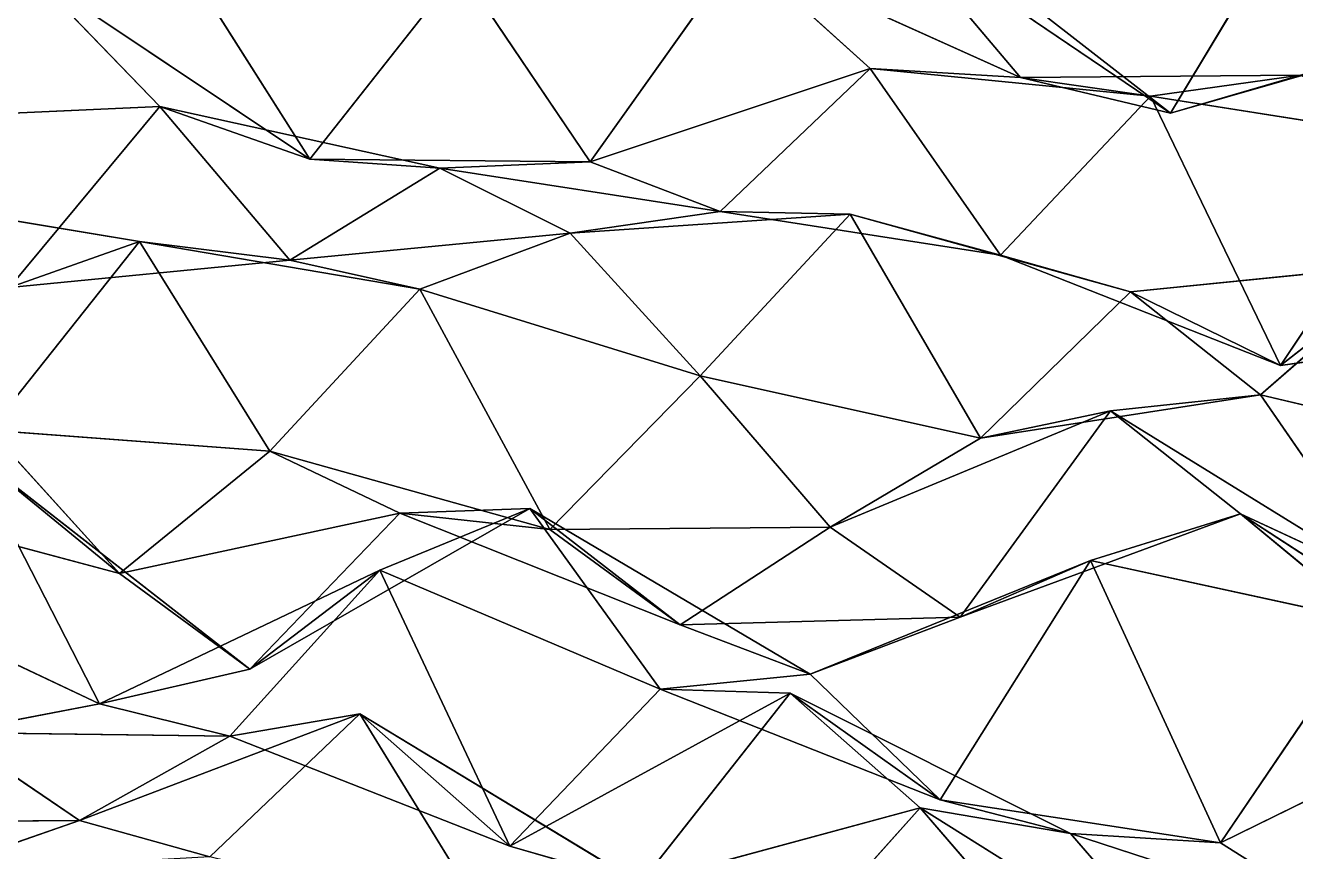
# Model space of a CAD drawing. Header units: metres. Extents: x -3703 to 431, y -1555 to 134.
# Drawn here: x -1063.8 to -950.3, y -465.7 to -391.8 of the extents above; entities that cross this region are included whole.
import ezdxf

# ---------------------------------------------------------------- set-up
doc = ezdxf.new("R2010")
doc.units = ezdxf.units.M

msp = doc.modelspace()

# ---------------------------------------------------------------- linework, layer by layer
for p, q in [((-948.0928, -377.3497, -2637.672), (-961.5093, -399.6854, -2660.1733)), ((-961.5093, -399.6854, -2660.1733), (-948.0928, -377.3497, -2637.672)), ((-961.5093, -399.6854, -2660.1733), (-986.5532, -382.7161, -2651.1365)), ((-986.5532, -382.7161, -2651.1365), (-974.92566, -396.5034, -2688.3801)), ((-974.92566, -396.5034, -2688.3801), (-986.5532, -382.7161, -2651.1365)), ((-986.5532, -382.7161, -2651.1365), (-961.5093, -399.6854, -2660.1733)), ((-1050.0576, -385.45053, -2652.358), (-1038.43, -403.81284, -2688.5789)), ((-1038.43, -403.81284, -2688.5789), (-1050.0576, -385.45053, -2652.358)), ((-999.9696, -385.2037, -2678.0757), (-1013.386, -404.0488, -2701.3574)), ((-1013.386, -404.0488, -2701.3574), (-999.9696, -385.2037, -2678.0757)), ((-974.92566, -396.5034, -2688.3801), (-999.9696, -385.2037, -2678.0757)), ((-999.9696, -385.2037, -2678.0757), (-988.34204, -395.70102, -2716.0552)), ((-988.34204, -395.70102, -2716.0552), (-999.9696, -385.2037, -2678.0757)), ((-999.9696, -385.2037, -2678.0757), (-974.92566, -396.5034, -2688.3801)), ((-1038.43, -403.81284, -2688.5789), (-1063.474, -387.04166, -2679.4978)), ((-1063.474, -387.04166, -2679.4978), (-1051.8464, -399.10147, -2717.1277)), ((-1051.8464, -399.10147, -2717.1277), (-1063.474, -387.04166, -2679.4978)), ((-1063.474, -387.04166, -2679.4978), (-1038.43, -403.81284, -2688.5789)), ((-1025.0137, -386.7996, -2664.8875), (-1038.43, -403.81284, -2688.5789)), ((-1038.43, -403.81284, -2688.5789), (-1025.0137, -386.7996, -2664.8875)), ((-1025.0137, -386.7996, -2664.8875), (-1013.386, -404.0488, -2701.3574)), ((-1013.386, -404.0488, -2701.3574), (-1025.0137, -386.7996, -2664.8875)), ((-973.1367, -390.66458, -2621.8635), (-961.5093, -399.6854, -2660.1733)), ((-961.5093, -399.6854, -2660.1733), (-973.1367, -390.66458, -2621.8635)), ((-936.46533, -392.50058, -2674.611), (-961.5093, -399.6854, -2660.1733)), ((-961.5093, -399.6854, -2660.1733), (-936.46533, -392.50058, -2674.611)), ((-988.34204, -395.70102, -2716.0552), (-1013.386, -404.0488, -2701.3574)), ((-1013.386, -404.0488, -2701.3574), (-988.34204, -395.70102, -2716.0552)), ((-988.34204, -395.70102, -2716.0552), (-1001.7584, -408.4717, -2740.6948)), ((-1001.7584, -408.4717, -2740.6948), (-988.34204, -395.70102, -2716.0552)), ((-974.92566, -396.5034, -2688.3801), (-988.34204, -395.70102, -2716.0552)), ((-963.2981, -398.1661, -2728.3352), (-988.34204, -395.70102, -2716.0552)), ((-988.34204, -395.70102, -2716.0552), (-974.92566, -396.5034, -2688.3801)), ((-988.34204, -395.70102, -2716.0552), (-976.7145, -412.3762, -2752.653)), ((-976.7145, -412.3762, -2752.653), (-988.34204, -395.70102, -2716.0552)), ((-988.34204, -395.70102, -2716.0552), (-963.2981, -398.1661, -2728.3352)), ((-949.8817, -396.29526, -2701.2578), (-974.92566, -396.5034, -2688.3801)), ((-974.92566, -396.5034, -2688.3801), (-949.8817, -396.29526, -2701.2578)), ((-961.5093, -399.6854, -2660.1733), (-974.92566, -396.5034, -2688.3801)), ((-974.92566, -396.5034, -2688.3801), (-961.5093, -399.6854, -2660.1733)), ((-974.92566, -396.5034, -2688.3801), (-963.2981, -398.1661, -2728.3352)), ((-963.2981, -398.1661, -2728.3352), (-974.92566, -396.5034, -2688.3801)), ((-949.8817, -396.29526, -2701.2578), (-963.2981, -398.1661, -2728.3352)), ((-963.2981, -398.1661, -2728.3352), (-949.8817, -396.29526, -2701.2578)), ((-961.5093, -399.6854, -2660.1733), (-949.8817, -396.29526, -2701.2578)), ((-949.8817, -396.29526, -2701.2578), (-961.5093, -399.6854, -2660.1733)), ((-963.2981, -398.1661, -2728.3352), (-976.7145, -412.3762, -2752.653)), ((-976.7145, -412.3762, -2752.653), (-963.2981, -398.1661, -2728.3352)), ((-938.25415, -402.1213, -2740.282), (-963.2981, -398.1661, -2728.3352)), ((-963.2981, -398.1661, -2728.3352), (-951.67053, -422.2504, -2763.2764)), ((-951.67053, -422.2504, -2763.2764), (-963.2981, -398.1661, -2728.3352)), ((-963.2981, -398.1661, -2728.3352), (-938.25415, -402.1213, -2740.282)), ((-1051.8464, -399.10147, -2717.1277), (-1076.8904, -400.22433, -2704.0454)), ((-1076.8904, -400.22433, -2704.0454), (-1051.8464, -399.10147, -2717.1277)), ((-1051.8464, -399.10147, -2717.1277), (-1065.2628, -415.2629, -2741.0093)), ((-1065.2628, -415.2629, -2741.0093), (-1051.8464, -399.10147, -2717.1277)), ((-1038.43, -403.81284, -2688.5789), (-1051.8464, -399.10147, -2717.1277)), ((-1026.8024, -404.59274, -2728.731), (-1051.8464, -399.10147, -2717.1277)), ((-1051.8464, -399.10147, -2717.1277), (-1038.43, -403.81284, -2688.5789)), ((-1051.8464, -399.10147, -2717.1277), (-1040.2188, -412.8115, -2754.3887)), ((-1040.2188, -412.8115, -2754.3887), (-1051.8464, -399.10147, -2717.1277)), ((-1051.8464, -399.10147, -2717.1277), (-1026.8024, -404.59274, -2728.731)), ((-938.25415, -402.1213, -2740.282), (-951.67053, -422.2504, -2763.2764)), ((-951.67053, -422.2504, -2763.2764), (-938.25415, -402.1213, -2740.282)), ((-1013.386, -404.0488, -2701.3574), (-1038.43, -403.81284, -2688.5789)), ((-1038.43, -403.81284, -2688.5789), (-1026.8024, -404.59274, -2728.731)), ((-1026.8024, -404.59274, -2728.731), (-1038.43, -403.81284, -2688.5789)), ((-1038.43, -403.81284, -2688.5789), (-1013.386, -404.0488, -2701.3574)), ((-1013.386, -404.0488, -2701.3574), (-1026.8024, -404.59274, -2728.731)), ((-1026.8024, -404.59274, -2728.731), (-1013.386, -404.0488, -2701.3574)), ((-1013.386, -404.0488, -2701.3574), (-1001.7584, -408.4717, -2740.6948)), ((-1001.7584, -408.4717, -2740.6948), (-1013.386, -404.0488, -2701.3574)), ((-1026.8024, -404.59274, -2728.731), (-1040.2188, -412.8115, -2754.3887)), ((-1040.2188, -412.8115, -2754.3887), (-1026.8024, -404.59274, -2728.731)), ((-1001.7584, -408.4717, -2740.6948), (-1026.8024, -404.59274, -2728.731)), ((-1026.8024, -404.59274, -2728.731), (-1015.1748, -410.40933, -2767.7568)), ((-1015.1748, -410.40933, -2767.7568), (-1026.8024, -404.59274, -2728.731)), ((-1026.8024, -404.59274, -2728.731), (-1001.7584, -408.4717, -2740.6948)), ((-1053.6353, -411.16068, -2782.2534), (-1078.6793, -407.02066, -2770.348)), ((-1078.6793, -407.02066, -2770.348), (-1053.6353, -411.16068, -2782.2534)), ((-1001.7584, -408.4717, -2740.6948), (-1015.1748, -410.40933, -2767.7568)), ((-1015.1748, -410.40933, -2767.7568), (-1001.7584, -408.4717, -2740.6948)), ((-976.7145, -412.3762, -2752.653), (-1001.7584, -408.4717, -2740.6948)), ((-1001.7584, -408.4717, -2740.6948), (-990.13086, -408.70493, -2780.9692)), ((-990.13086, -408.70493, -2780.9692), (-1001.7584, -408.4717, -2740.6948)), ((-1001.7584, -408.4717, -2740.6948), (-976.7145, -412.3762, -2752.653)), ((-990.13086, -408.70493, -2780.9692), (-1015.1748, -410.40933, -2767.7568)), ((-1015.1748, -410.40933, -2767.7568), (-990.13086, -408.70493, -2780.9692)), ((-990.13086, -408.70493, -2780.9692), (-1003.54736, -423.15, -2805.2349)), ((-1003.54736, -423.15, -2805.2349), (-990.13086, -408.70493, -2780.9692)), ((-976.7145, -412.3762, -2752.653), (-990.13086, -408.70493, -2780.9692)), ((-965.0869, -415.65262, -2792.2468), (-990.13086, -408.70493, -2780.9692)), ((-990.13086, -408.70493, -2780.9692), (-976.7145, -412.3762, -2752.653)), ((-990.13086, -408.70493, -2780.9692), (-978.5034, -428.73776, -2816.8167)), ((-978.5034, -428.73776, -2816.8167), (-990.13086, -408.70493, -2780.9692)), ((-990.13086, -408.70493, -2780.9692), (-965.0869, -415.65262, -2792.2468)), ((-1015.1748, -410.40933, -2767.7568), (-1040.2188, -412.8115, -2754.3887)), ((-1040.2188, -412.8115, -2754.3887), (-1015.1748, -410.40933, -2767.7568)), ((-1015.1748, -410.40933, -2767.7568), (-1028.5913, -415.4119, -2794.134)), ((-1028.5913, -415.4119, -2794.134), (-1015.1748, -410.40933, -2767.7568)), ((-1015.1748, -410.40933, -2767.7568), (-1003.54736, -423.15, -2805.2349)), ((-1003.54736, -423.15, -2805.2349), (-1015.1748, -410.40933, -2767.7568)), ((-1053.6353, -411.16068, -2782.2534), (-1067.0516, -428.02762, -2805.977)), ((-1067.0516, -428.02762, -2805.977), (-1053.6353, -411.16068, -2782.2534)), ((-1065.2628, -415.2629, -2741.0093), (-1053.6353, -411.16068, -2782.2534)), ((-1053.6353, -411.16068, -2782.2534), (-1065.2628, -415.2629, -2741.0093)), ((-1040.2188, -412.8115, -2754.3887), (-1053.6353, -411.16068, -2782.2534)), ((-1028.5913, -415.4119, -2794.134), (-1053.6353, -411.16068, -2782.2534)), ((-1053.6353, -411.16068, -2782.2534), (-1040.2188, -412.8115, -2754.3887)), ((-1053.6353, -411.16068, -2782.2534), (-1042.0077, -429.89853, -2818.39)), ((-1042.0077, -429.89853, -2818.39), (-1053.6353, -411.16068, -2782.2534)), ((-1053.6353, -411.16068, -2782.2534), (-1028.5913, -415.4119, -2794.134)), ((-1040.2188, -412.8115, -2754.3887), (-1065.2628, -415.2629, -2741.0093)), ((-1065.2628, -415.2629, -2741.0093), (-1040.2188, -412.8115, -2754.3887)), ((-1040.2188, -412.8115, -2754.3887), (-1028.5913, -415.4119, -2794.134)), ((-1028.5913, -415.4119, -2794.134), (-1040.2188, -412.8115, -2754.3887)), ((-951.67053, -422.2504, -2763.2764), (-976.7145, -412.3762, -2752.653)), ((-976.7145, -412.3762, -2752.653), (-965.0869, -415.65262, -2792.2468)), ((-965.0869, -415.65262, -2792.2468), (-976.7145, -412.3762, -2752.653)), ((-976.7145, -412.3762, -2752.653), (-951.67053, -422.2504, -2763.2764)), ((-940.04297, -413.13223, -2805.6418), (-965.0869, -415.65262, -2792.2468)), ((-965.0869, -415.65262, -2792.2468), (-940.04297, -413.13223, -2805.6418)), ((-940.04297, -413.13223, -2805.6418), (-953.4595, -424.87265, -2830.512)), ((-953.4595, -424.87265, -2830.512), (-940.04297, -413.13223, -2805.6418)), ((-951.67053, -422.2504, -2763.2764), (-940.04297, -413.13223, -2805.6418)), ((-940.04297, -413.13223, -2805.6418), (-951.67053, -422.2504, -2763.2764)), ((-1028.5913, -415.4119, -2794.134), (-1042.0077, -429.89853, -2818.39)), ((-1042.0077, -429.89853, -2818.39), (-1028.5913, -415.4119, -2794.134)), ((-1003.54736, -423.15, -2805.2349), (-1028.5913, -415.4119, -2794.134)), ((-1028.5913, -415.4119, -2794.134), (-1016.96375, -436.91006, -2829.6533)), ((-1016.96375, -436.91006, -2829.6533), (-1028.5913, -415.4119, -2794.134)), ((-1028.5913, -415.4119, -2794.134), (-1003.54736, -423.15, -2805.2349)), ((-965.0869, -415.65262, -2792.2468), (-978.5034, -428.73776, -2816.8167)), ((-978.5034, -428.73776, -2816.8167), (-965.0869, -415.65262, -2792.2468)), ((-951.67053, -422.2504, -2763.2764), (-965.0869, -415.65262, -2792.2468)), ((-965.0869, -415.65262, -2792.2468), (-951.67053, -422.2504, -2763.2764)), ((-965.0869, -415.65262, -2792.2468), (-953.4595, -424.87265, -2830.512)), ((-953.4595, -424.87265, -2830.512), (-965.0869, -415.65262, -2792.2468)), ((-926.6266, -418.60855, -2776.9219), (-951.67053, -422.2504, -2763.2764)), ((-951.67053, -422.2504, -2763.2764), (-926.6266, -418.60855, -2776.9219)), ((-1003.54736, -423.15, -2805.2349), (-1016.96375, -436.91006, -2829.6533)), ((-1016.96375, -436.91006, -2829.6533), (-1003.54736, -423.15, -2805.2349)), ((-978.5034, -428.73776, -2816.8167), (-1003.54736, -423.15, -2805.2349)), ((-1003.54736, -423.15, -2805.2349), (-991.9198, -436.69223, -2842.5332)), ((-991.9198, -436.69223, -2842.5332), (-1003.54736, -423.15, -2805.2349)), ((-1003.54736, -423.15, -2805.2349), (-978.5034, -428.73776, -2816.8167)), ((-953.4595, -424.87265, -2830.512), (-978.5034, -428.73776, -2816.8167)), ((-978.5034, -428.73776, -2816.8167), (-953.4595, -424.87265, -2830.512)), ((-953.4595, -424.87265, -2830.512), (-966.87585, -426.29025, -2857.6904)), ((-966.87585, -426.29025, -2857.6904), (-953.4595, -424.87265, -2830.512)), ((-928.4155, -430.76242, -2842.0264), (-953.4595, -424.87265, -2830.512)), ((-953.4595, -424.87265, -2830.512), (-941.8319, -441.74277, -2867.0664)), ((-941.8319, -441.74277, -2867.0664), (-953.4595, -424.87265, -2830.512)), ((-953.4595, -424.87265, -2830.512), (-928.4155, -430.76242, -2842.0264)), ((-966.87585, -426.29025, -2857.6904), (-991.9198, -436.69223, -2842.5332)), ((-991.9198, -436.69223, -2842.5332), (-966.87585, -426.29025, -2857.6904)), ((-966.87585, -426.29025, -2857.6904), (-980.29224, -444.73782, -2881.061)), ((-980.29224, -444.73782, -2881.061), (-966.87585, -426.29025, -2857.6904)), ((-978.5034, -428.73776, -2816.8167), (-966.87585, -426.29025, -2857.6904)), ((-966.87585, -426.29025, -2857.6904), (-978.5034, -428.73776, -2816.8167)), ((-941.8319, -441.74277, -2867.0664), (-966.87585, -426.29025, -2857.6904)), ((-966.87585, -426.29025, -2857.6904), (-955.2483, -435.4929, -2895.9595)), ((-955.2483, -435.4929, -2895.9595), (-966.87585, -426.29025, -2857.6904)), ((-966.87585, -426.29025, -2857.6904), (-941.8319, -441.74277, -2867.0664)), ((-1042.0077, -429.89853, -2818.39), (-1067.0516, -428.02762, -2805.977)), ((-1067.0516, -428.02762, -2805.977), (-1055.4241, -440.81454, -2843.4446)), ((-1055.4241, -440.81454, -2843.4446), (-1067.0516, -428.02762, -2805.977)), ((-1067.0516, -428.02762, -2805.977), (-1042.0077, -429.89853, -2818.39)), ((-978.5034, -428.73776, -2816.8167), (-991.9198, -436.69223, -2842.5332)), ((-991.9198, -436.69223, -2842.5332), (-978.5034, -428.73776, -2816.8167)), ((-1055.4241, -440.81454, -2843.4446), (-1068.8405, -429.87717, -2873.3857)), ((-1043.7965, -449.3627, -2881.8599), (-1068.8405, -429.87717, -2873.3857)), ((-1068.8405, -429.87717, -2873.3857), (-1055.4241, -440.81454, -2843.4446)), ((-1068.8405, -429.87717, -2873.3857), (-1057.213, -452.46378, -2908.6619)), ((-1057.213, -452.46378, -2908.6619), (-1068.8405, -429.87717, -2873.3857)), ((-1068.8405, -429.87717, -2873.3857), (-1043.7965, -449.3627, -2881.8599)), ((-1042.0077, -429.89853, -2818.39), (-1055.4241, -440.81454, -2843.4446)), ((-1055.4241, -440.81454, -2843.4446), (-1042.0077, -429.89853, -2818.39)), ((-1016.96375, -436.91006, -2829.6533), (-1042.0077, -429.89853, -2818.39)), ((-1042.0077, -429.89853, -2818.39), (-1030.3801, -435.43112, -2857.4797)), ((-1030.3801, -435.43112, -2857.4797), (-1042.0077, -429.89853, -2818.39)), ((-1042.0077, -429.89853, -2818.39), (-1016.96375, -436.91006, -2829.6533)), ((-1055.4241, -440.81454, -2843.4446), (-1080.468, -434.1653, -2832.1003)), ((-1080.468, -434.1653, -2832.1003), (-1055.4241, -440.81454, -2843.4446)), ((-1030.3801, -435.43112, -2857.4797), (-1055.4241, -440.81454, -2843.4446)), ((-1055.4241, -440.81454, -2843.4446), (-1030.3801, -435.43112, -2857.4797)), ((-1018.75256, -435.0281, -2897.8962), (-1043.7965, -449.3627, -2881.8599)), ((-1043.7965, -449.3627, -2881.8599), (-1018.75256, -435.0281, -2897.8962)), ((-1030.3801, -435.43112, -2857.4797), (-1043.7965, -449.3627, -2881.8599)), ((-1043.7965, -449.3627, -2881.8599), (-1030.3801, -435.43112, -2857.4797)), ((-1018.75256, -435.0281, -2897.8962), (-1032.1691, -440.54422, -2924.1584)), ((-1032.1691, -440.54422, -2924.1584), (-1018.75256, -435.0281, -2897.8962)), ((-1030.3801, -435.43112, -2857.4797), (-1018.75256, -435.0281, -2897.8962)), ((-1018.75256, -435.0281, -2897.8962), (-1030.3801, -435.43112, -2857.4797)), ((-1016.96375, -436.91006, -2829.6533), (-1030.3801, -435.43112, -2857.4797)), ((-1005.3362, -445.41544, -2868.0784), (-1030.3801, -435.43112, -2857.4797)), ((-1030.3801, -435.43112, -2857.4797), (-1016.96375, -436.91006, -2829.6533)), ((-1030.3801, -435.43112, -2857.4797), (-1005.3362, -445.41544, -2868.0784)), ((-1005.3362, -445.41544, -2868.0784), (-1018.75256, -435.0281, -2897.8962)), ((-993.7086, -449.81613, -2907.421), (-1018.75256, -435.0281, -2897.8962)), ((-1018.75256, -435.0281, -2897.8962), (-1005.3362, -445.41544, -2868.0784)), ((-1018.75256, -435.0281, -2897.8962), (-1007.1251, -451.1661, -2934.6145)), ((-1007.1251, -451.1661, -2934.6145), (-1018.75256, -435.0281, -2897.8962)), ((-1018.75256, -435.0281, -2897.8962), (-993.7086, -449.81613, -2907.421)), ((-955.2483, -435.4929, -2895.9595), (-980.29224, -444.73782, -2881.061)), ((-980.29224, -444.73782, -2881.061), (-955.2483, -435.4929, -2895.9595)), ((-955.2483, -435.4929, -2895.9595), (-968.6647, -439.6746, -2922.5198)), ((-968.6647, -439.6746, -2922.5198), (-955.2483, -435.4929, -2895.9595)), ((-941.8319, -441.74277, -2867.0664), (-955.2483, -435.4929, -2895.9595)), ((-930.2043, -451.81137, -2905.1418), (-955.2483, -435.4929, -2895.9595)), ((-955.2483, -435.4929, -2895.9595), (-941.8319, -441.74277, -2867.0664)), ((-955.2483, -435.4929, -2895.9595), (-943.6207, -445.11887, -2934.1335)), ((-943.6207, -445.11887, -2934.1335), (-955.2483, -435.4929, -2895.9595)), ((-955.2483, -435.4929, -2895.9595), (-930.2043, -451.81137, -2905.1418)), ((-991.9198, -436.69223, -2842.5332), (-1016.96375, -436.91006, -2829.6533)), ((-1016.96375, -436.91006, -2829.6533), (-991.9198, -436.69223, -2842.5332)), ((-1016.96375, -436.91006, -2829.6533), (-1005.3362, -445.41544, -2868.0784)), ((-1005.3362, -445.41544, -2868.0784), (-1016.96375, -436.91006, -2829.6533)), ((-991.9198, -436.69223, -2842.5332), (-1005.3362, -445.41544, -2868.0784)), ((-1005.3362, -445.41544, -2868.0784), (-991.9198, -436.69223, -2842.5332)), ((-991.9198, -436.69223, -2842.5332), (-980.29224, -444.73782, -2881.061)), ((-980.29224, -444.73782, -2881.061), (-991.9198, -436.69223, -2842.5332)), ((-968.6647, -439.6746, -2922.5198), (-993.7086, -449.81613, -2907.421)), ((-993.7086, -449.81613, -2907.421), (-968.6647, -439.6746, -2922.5198)), ((-968.6647, -439.6746, -2922.5198), (-982.0812, -461.05167, -2945.2354)), ((-982.0812, -461.05167, -2945.2354), (-968.6647, -439.6746, -2922.5198)), ((-980.29224, -444.73782, -2881.061), (-968.6647, -439.6746, -2922.5198)), ((-968.6647, -439.6746, -2922.5198), (-980.29224, -444.73782, -2881.061)), ((-943.6207, -445.11887, -2934.1335), (-968.6647, -439.6746, -2922.5198)), ((-968.6647, -439.6746, -2922.5198), (-957.03723, -464.89725, -2957.2065)), ((-957.03723, -464.89725, -2957.2065), (-968.6647, -439.6746, -2922.5198)), ((-968.6647, -439.6746, -2922.5198), (-943.6207, -445.11887, -2934.1335)), ((-1057.213, -452.46378, -2908.6619), (-1082.257, -440.67014, -2898.4678)), ((-1082.257, -440.67014, -2898.4678), (-1057.213, -452.46378, -2908.6619)), ((-1032.1691, -440.54422, -2924.1584), (-1057.213, -452.46378, -2908.6619)), ((-1057.213, -452.46378, -2908.6619), (-1032.1691, -440.54422, -2924.1584)), ((-1055.4241, -440.81454, -2843.4446), (-1043.7965, -449.3627, -2881.8599)), ((-1043.7965, -449.3627, -2881.8599), (-1055.4241, -440.81454, -2843.4446)), ((-1032.1691, -440.54422, -2924.1584), (-1045.5854, -455.35928, -2948.341)), ((-1045.5854, -455.35928, -2948.341), (-1032.1691, -440.54422, -2924.1584)), ((-1043.7965, -449.3627, -2881.8599), (-1032.1691, -440.54422, -2924.1584)), ((-1032.1691, -440.54422, -2924.1584), (-1043.7965, -449.3627, -2881.8599)), ((-1007.1251, -451.1661, -2934.6145), (-1032.1691, -440.54422, -2924.1584)), ((-1032.1691, -440.54422, -2924.1584), (-1020.5415, -465.209, -2958.9697)), ((-1020.5415, -465.209, -2958.9697), (-1032.1691, -440.54422, -2924.1584)), ((-1032.1691, -440.54422, -2924.1584), (-1007.1251, -451.1661, -2934.6145)), ((-980.29224, -444.73782, -2881.061), (-1005.3362, -445.41544, -2868.0784)), ((-1005.3362, -445.41544, -2868.0784), (-980.29224, -444.73782, -2881.061)), ((-980.29224, -444.73782, -2881.061), (-993.7086, -449.81613, -2907.421)), ((-993.7086, -449.81613, -2907.421), (-980.29224, -444.73782, -2881.061)), ((-1005.3362, -445.41544, -2868.0784), (-993.7086, -449.81613, -2907.421)), ((-993.7086, -449.81613, -2907.421), (-1005.3362, -445.41544, -2868.0784)), ((-943.6207, -445.11887, -2934.1335), (-957.03723, -464.89725, -2957.2065)), ((-957.03723, -464.89725, -2957.2065), (-943.6207, -445.11887, -2934.1335)), ((-1043.7965, -449.3627, -2881.8599), (-1057.213, -452.46378, -2908.6619)), ((-1057.213, -452.46378, -2908.6619), (-1043.7965, -449.3627, -2881.8599)), ((-993.7086, -449.81613, -2907.421), (-1007.1251, -451.1661, -2934.6145)), ((-1007.1251, -451.1661, -2934.6145), (-993.7086, -449.81613, -2907.421)), ((-993.7086, -449.81613, -2907.421), (-982.0812, -461.05167, -2945.2354)), ((-982.0812, -461.05167, -2945.2354), (-993.7086, -449.81613, -2907.421)), ((-1007.1251, -451.1661, -2934.6145), (-1020.5415, -465.209, -2958.9697)), ((-1020.5415, -465.209, -2958.9697), (-1007.1251, -451.1661, -2934.6145)), ((-995.49756, -451.5189, -2974.8623), (-1020.5415, -465.209, -2958.9697)), ((-1020.5415, -465.209, -2958.9697), (-995.49756, -451.5189, -2974.8623)), ((-995.49756, -451.5189, -2974.8623), (-1008.91394, -468.5422, -2998.5513)), ((-1008.91394, -468.5422, -2998.5513), (-995.49756, -451.5189, -2974.8623)), ((-982.0812, -461.05167, -2945.2354), (-1007.1251, -451.1661, -2934.6145)), ((-1007.1251, -451.1661, -2934.6145), (-995.49756, -451.5189, -2974.8623)), ((-995.49756, -451.5189, -2974.8623), (-1007.1251, -451.1661, -2934.6145)), ((-1007.1251, -451.1661, -2934.6145), (-982.0812, -461.05167, -2945.2354)), ((-982.0812, -461.05167, -2945.2354), (-995.49756, -451.5189, -2974.8623)), ((-970.4536, -464.06015, -2984.8892), (-995.49756, -451.5189, -2974.8623)), ((-995.49756, -451.5189, -2974.8623), (-982.0812, -461.05167, -2945.2354)), ((-995.49756, -451.5189, -2974.8623), (-983.87, -461.75858, -3012.8994)), ((-983.87, -461.75858, -3012.8994), (-995.49756, -451.5189, -2974.8623)), ((-995.49756, -451.5189, -2974.8623), (-970.4536, -464.06015, -2984.8892)), ((-1057.213, -452.46378, -2908.6619), (-1070.6294, -455.05002, -2935.579)), ((-1070.6294, -455.05002, -2935.579), (-1057.213, -452.46378, -2908.6619)), ((-1057.213, -452.46378, -2908.6619), (-1045.5854, -455.35928, -2948.341)), ((-1045.5854, -455.35928, -2948.341), (-1057.213, -452.46378, -2908.6619)), ((-931.9932, -452.603, -2972.7869), (-957.03723, -464.89725, -2957.2065)), ((-957.03723, -464.89725, -2957.2065), (-931.9932, -452.603, -2972.7869)), ((-1033.9579, -453.3807, -2989.1104), (-1059.0018, -462.90585, -2974.1492)), ((-1059.0018, -462.90585, -2974.1492), (-1033.9579, -453.3807, -2989.1104)), ((-1033.9579, -453.3807, -2989.1104), (-1047.3743, -466.15134, -3013.75)), ((-1047.3743, -466.15134, -3013.75), (-1033.9579, -453.3807, -2989.1104)), ((-1045.5854, -455.35928, -2948.341), (-1033.9579, -453.3807, -2989.1104)), ((-1033.9579, -453.3807, -2989.1104), (-1045.5854, -455.35928, -2948.341)), ((-1020.5415, -465.209, -2958.9697), (-1033.9579, -453.3807, -2989.1104)), ((-1008.91394, -468.5422, -2998.5513), (-1033.9579, -453.3807, -2989.1104)), ((-1033.9579, -453.3807, -2989.1104), (-1020.5415, -465.209, -2958.9697)), ((-1033.9579, -453.3807, -2989.1104), (-1022.3303, -472.2988, -3025.2065)), ((-1022.3303, -472.2988, -3025.2065), (-1033.9579, -453.3807, -2989.1104)), ((-1033.9579, -453.3807, -2989.1104), (-1008.91394, -468.5422, -2998.5513)), ((-1045.5854, -455.35928, -2948.341), (-1070.6294, -455.05002, -2935.579)), ((-1070.6294, -455.05002, -2935.579), (-1059.0018, -462.90585, -2974.1492)), ((-1059.0018, -462.90585, -2974.1492), (-1070.6294, -455.05002, -2935.579)), ((-1070.6294, -455.05002, -2935.579), (-1045.5854, -455.35928, -2948.341)), ((-1045.5854, -455.35928, -2948.341), (-1059.0018, -462.90585, -2974.1492)), ((-1059.0018, -462.90585, -2974.1492), (-1045.5854, -455.35928, -2948.341)), ((-1020.5415, -465.209, -2958.9697), (-1045.5854, -455.35928, -2948.341)), ((-1045.5854, -455.35928, -2948.341), (-1020.5415, -465.209, -2958.9697)), ((-983.87, -461.75858, -3012.8994), (-1008.91394, -468.5422, -2998.5513)), ((-1008.91394, -468.5422, -2998.5513), (-983.87, -461.75858, -3012.8994)), ((-983.87, -461.75858, -3012.8994), (-997.2864, -476.71445, -3037.0505)), ((-997.2864, -476.71445, -3037.0505), (-983.87, -461.75858, -3012.8994)), ((-970.4536, -464.06015, -2984.8892), (-983.87, -461.75858, -3012.8994)), ((-958.82605, -477.50162, -3022.2102), (-983.87, -461.75858, -3012.8994)), ((-983.87, -461.75858, -3012.8994), (-970.4536, -464.06015, -2984.8892)), ((-983.87, -461.75858, -3012.8994), (-972.2423, -475.25198, -3050.2087)), ((-972.2423, -475.25198, -3050.2087), (-983.87, -461.75858, -3012.8994)), ((-983.87, -461.75858, -3012.8994), (-958.82605, -477.50162, -3022.2102)), ((-957.03723, -464.89725, -2957.2065), (-982.0812, -461.05167, -2945.2354)), ((-982.0812, -461.05167, -2945.2354), (-970.4536, -464.06015, -2984.8892)), ((-970.4536, -464.06015, -2984.8892), (-982.0812, -461.05167, -2945.2354)), ((-982.0812, -461.05167, -2945.2354), (-957.03723, -464.89725, -2957.2065)), ((-1059.0018, -462.90585, -2974.1492), (-1084.0458, -463.08133, -2961.2788)), ((-1084.0458, -463.08133, -2961.2788), (-1059.0018, -462.90585, -2974.1492)), ((-1059.0018, -462.90585, -2974.1492), (-1072.4182, -467.54947, -3000.6062)), ((-1072.4182, -467.54947, -3000.6062), (-1059.0018, -462.90585, -2974.1492)), ((-1059.0018, -462.90585, -2974.1492), (-1047.3743, -466.15134, -3013.75)), ((-1047.3743, -466.15134, -3013.75), (-1059.0018, -462.90585, -2974.1492)), ((-957.03723, -464.89725, -2957.2065), (-970.4536, -464.06015, -2984.8892)), ((-945.40955, -472.2112, -2995.8977), (-970.4536, -464.06015, -2984.8892)), ((-970.4536, -464.06015, -2984.8892), (-957.03723, -464.89725, -2957.2065)), ((-970.4536, -464.06015, -2984.8892), (-958.82605, -477.50162, -3022.2102)), ((-958.82605, -477.50162, -3022.2102), (-970.4536, -464.06015, -2984.8892)), ((-970.4536, -464.06015, -2984.8892), (-945.40955, -472.2112, -2995.8977)), ((-1020.5415, -465.209, -2958.9697), (-1008.91394, -468.5422, -2998.5513)), ((-1008.91394, -468.5422, -2998.5513), (-1020.5415, -465.209, -2958.9697)), ((-957.03723, -464.89725, -2957.2065), (-945.40955, -472.2112, -2995.8977)), ((-945.40955, -472.2112, -2995.8977), (-957.03723, -464.89725, -2957.2065))]:
    msp.add_line(p, q)
for points in [[(-961.5093, -399.6854, -2660.1733), (-973.1367, -390.66458, -2621.8635), (-948.0928, -377.3497, -2637.672), (-948.09265, -377.3496, -2637.672)], [(-948.0928, -377.3497, -2637.672), (-936.46533, -392.50058, -2674.611), (-961.5093, -399.6854, -2660.1733), (-961.50916, -399.6853, -2660.1733)], [(-986.5532, -382.7161, -2651.1365), (-974.92566, -396.5034, -2688.3801), (-999.9696, -385.2037, -2678.0757), (-999.9695, -385.2036, -2678.0757)], [(-973.1367, -390.66458, -2621.8635), (-961.5093, -399.6854, -2660.1733), (-986.5532, -382.7161, -2651.1365), (-986.5531, -382.716, -2651.1365)], [(-974.92566, -396.5034, -2688.3801), (-986.5532, -382.7161, -2651.1365), (-961.5093, -399.6854, -2660.1733), (-961.50916, -399.6853, -2660.1733)], [(-1050.0576, -385.45053, -2652.358), (-1038.43, -403.81284, -2688.5789), (-1063.474, -387.04166, -2679.4978), (-1063.4739, -387.04156, -2679.4978)], [(-1038.43, -403.81284, -2688.5789), (-1050.0576, -385.45053, -2652.358), (-1025.0137, -386.7996, -2664.8875), (-1025.0135, -386.7995, -2664.8875)], [(-1013.386, -404.0488, -2701.3574), (-1025.0137, -386.7996, -2664.8875), (-999.9696, -385.2037, -2678.0757), (-999.9695, -385.2036, -2678.0757)], [(-999.9696, -385.2037, -2678.0757), (-988.34204, -395.70102, -2716.0552), (-1013.386, -404.0488, -2701.3574), (-1013.38586, -404.0487, -2701.3574)], [(-988.34204, -395.70102, -2716.0552), (-999.9696, -385.2037, -2678.0757), (-974.92566, -396.5034, -2688.3801), (-974.92554, -396.5033, -2688.3801)], [(-1076.8904, -400.22433, -2704.0454), (-1088.518, -391.35947, -2665.7012), (-1063.474, -387.04166, -2679.4978), (-1063.4739, -387.04156, -2679.4978)], [(-1063.474, -387.04166, -2679.4978), (-1051.8464, -399.10147, -2717.1277), (-1076.8904, -400.22433, -2704.0454), (-1076.8903, -400.22424, -2704.0454)], [(-1051.8464, -399.10147, -2717.1277), (-1063.474, -387.04166, -2679.4978), (-1038.43, -403.81284, -2688.5789), (-1038.4299, -403.81274, -2688.5789)], [(-1025.0137, -386.7996, -2664.8875), (-1013.386, -404.0488, -2701.3574), (-1038.43, -403.81284, -2688.5789), (-1038.4299, -403.81274, -2688.5789)], [(-949.8817, -396.29526, -2701.2578), (-961.5093, -399.6854, -2660.1733), (-936.46533, -392.50058, -2674.611), (-936.4652, -392.5005, -2674.611)], [(-1001.7584, -408.4717, -2740.6948), (-1013.386, -404.0488, -2701.3574), (-988.34204, -395.70102, -2716.0552), (-988.3419, -395.70093, -2716.0552)], [(-988.34204, -395.70102, -2716.0552), (-976.7145, -412.3762, -2752.653), (-1001.7584, -408.4717, -2740.6948), (-1001.7583, -408.47162, -2740.6948)], [(-974.92566, -396.5034, -2688.3801), (-963.2981, -398.1661, -2728.3352), (-988.34204, -395.70102, -2716.0552), (-988.3419, -395.70093, -2716.0552)], [(-976.7145, -412.3762, -2752.653), (-988.34204, -395.70102, -2716.0552), (-963.2981, -398.1661, -2728.3352), (-963.298, -398.16602, -2728.3352)], [(-963.2981, -398.1661, -2728.3352), (-974.92566, -396.5034, -2688.3801), (-949.8817, -396.29526, -2701.2578), (-949.8816, -396.29517, -2701.2578)], [(-961.5093, -399.6854, -2660.1733), (-949.8817, -396.29526, -2701.2578), (-974.92566, -396.5034, -2688.3801), (-974.92554, -396.5033, -2688.3801)], [(-949.8817, -396.29526, -2701.2578), (-938.25415, -402.1213, -2740.282), (-963.2981, -398.1661, -2728.3352), (-963.298, -398.16602, -2728.3352)], [(-963.2981, -398.1661, -2728.3352), (-951.67053, -422.2504, -2763.2764), (-976.7145, -412.3762, -2752.653), (-976.71436, -412.3761, -2752.653)], [(-951.67053, -422.2504, -2763.2764), (-963.2981, -398.1661, -2728.3352), (-938.25415, -402.1213, -2740.282), (-938.254, -402.12122, -2740.282)], [(-1065.2628, -415.2629, -2741.0093), (-1076.8904, -400.22433, -2704.0454), (-1051.8464, -399.10147, -2717.1277), (-1051.8463, -399.10138, -2717.1277)], [(-1051.8464, -399.10147, -2717.1277), (-1040.2188, -412.8115, -2754.3887), (-1065.2628, -415.2629, -2741.0093), (-1065.2627, -415.26282, -2741.0093)], [(-1038.43, -403.81284, -2688.5789), (-1026.8024, -404.59274, -2728.731), (-1051.8464, -399.10147, -2717.1277), (-1051.8463, -399.10138, -2717.1277)], [(-1040.2188, -412.8115, -2754.3887), (-1051.8464, -399.10147, -2717.1277), (-1026.8024, -404.59274, -2728.731), (-1026.8022, -404.59265, -2728.731)], [(-938.25415, -402.1213, -2740.282), (-926.6266, -418.60855, -2776.9219), (-951.67053, -422.2504, -2763.2764), (-951.6704, -422.2503, -2763.2764)], [(-1026.8024, -404.59274, -2728.731), (-1038.43, -403.81284, -2688.5789), (-1013.386, -404.0488, -2701.3574), (-1013.38586, -404.0487, -2701.3574)], [(-1013.386, -404.0488, -2701.3574), (-1001.7584, -408.4717, -2740.6948), (-1026.8024, -404.59274, -2728.731), (-1026.8022, -404.59265, -2728.731)], [(-1026.8024, -404.59274, -2728.731), (-1015.1748, -410.40933, -2767.7568), (-1040.2188, -412.8115, -2754.3887), (-1040.2186, -412.8114, -2754.3887)], [(-1015.1748, -410.40933, -2767.7568), (-1026.8024, -404.59274, -2728.731), (-1001.7584, -408.4717, -2740.6948), (-1001.7583, -408.47162, -2740.6948)], [(-1065.2628, -415.2629, -2741.0093), (-1053.6353, -411.16068, -2782.2534), (-1078.6793, -407.02066, -2770.348), (-1078.6792, -407.02057, -2770.348)], [(-1067.0516, -428.02762, -2805.977), (-1078.6793, -407.02066, -2770.348), (-1053.6353, -411.16068, -2782.2534), (-1053.6351, -411.16058, -2782.2534)], [(-1001.7584, -408.4717, -2740.6948), (-990.13086, -408.70493, -2780.9692), (-1015.1748, -410.40933, -2767.7568), (-1015.1747, -410.40924, -2767.7568)], [(-990.13086, -408.70493, -2780.9692), (-1001.7584, -408.4717, -2740.6948), (-976.7145, -412.3762, -2752.653), (-976.71436, -412.3761, -2752.653)], [(-1003.54736, -423.15, -2805.2349), (-1015.1748, -410.40933, -2767.7568), (-990.13086, -408.70493, -2780.9692), (-990.13074, -408.70483, -2780.9692)], [(-990.13086, -408.70493, -2780.9692), (-978.5034, -428.73776, -2816.8167), (-1003.54736, -423.15, -2805.2349), (-1003.54724, -423.1499, -2805.2349)], [(-976.7145, -412.3762, -2752.653), (-965.0869, -415.65262, -2792.2468), (-990.13086, -408.70493, -2780.9692), (-990.13074, -408.70483, -2780.9692)], [(-978.5034, -428.73776, -2816.8167), (-990.13086, -408.70493, -2780.9692), (-965.0869, -415.65262, -2792.2468), (-965.0868, -415.65253, -2792.2468)], [(-1028.5913, -415.4119, -2794.134), (-1040.2188, -412.8115, -2754.3887), (-1015.1748, -410.40933, -2767.7568), (-1015.1747, -410.40924, -2767.7568)], [(-1015.1748, -410.40933, -2767.7568), (-1003.54736, -423.15, -2805.2349), (-1028.5913, -415.4119, -2794.134), (-1028.5912, -415.4118, -2794.134)], [(-1053.6353, -411.16068, -2782.2534), (-1042.0077, -429.89853, -2818.39), (-1067.0516, -428.02762, -2805.977), (-1067.0515, -428.02753, -2805.977)], [(-1053.6353, -411.16068, -2782.2534), (-1065.2628, -415.2629, -2741.0093), (-1040.2188, -412.8115, -2754.3887), (-1040.2186, -412.8114, -2754.3887)], [(-1040.2188, -412.8115, -2754.3887), (-1028.5913, -415.4119, -2794.134), (-1053.6353, -411.16068, -2782.2534), (-1053.6351, -411.16058, -2782.2534)], [(-1042.0077, -429.89853, -2818.39), (-1053.6353, -411.16068, -2782.2534), (-1028.5913, -415.4119, -2794.134), (-1028.5912, -415.4118, -2794.134)], [(-965.0869, -415.65262, -2792.2468), (-976.7145, -412.3762, -2752.653), (-951.67053, -422.2504, -2763.2764), (-951.6704, -422.2503, -2763.2764)], [(-953.4595, -424.87265, -2830.512), (-965.0869, -415.65262, -2792.2468), (-940.04297, -413.13223, -2805.6418), (-940.04285, -413.13214, -2805.6418)], [(-951.67053, -422.2504, -2763.2764), (-940.04297, -413.13223, -2805.6418), (-965.0869, -415.65262, -2792.2468), (-965.0868, -415.65253, -2792.2468)], [(-940.04297, -413.13223, -2805.6418), (-928.4155, -430.76242, -2842.0264), (-953.4595, -424.87265, -2830.512), (-953.45935, -424.87256, -2830.512)], [(-940.04297, -413.13223, -2805.6418), (-951.67053, -422.2504, -2763.2764), (-926.6266, -418.60855, -2776.9219), (-926.62646, -418.60846, -2776.9219)], [(-1028.5913, -415.4119, -2794.134), (-1016.96375, -436.91006, -2829.6533), (-1042.0077, -429.89853, -2818.39), (-1042.0076, -429.89844, -2818.39)], [(-1016.96375, -436.91006, -2829.6533), (-1028.5913, -415.4119, -2794.134), (-1003.54736, -423.15, -2805.2349), (-1003.54724, -423.1499, -2805.2349)], [(-965.0869, -415.65262, -2792.2468), (-953.4595, -424.87265, -2830.512), (-978.5034, -428.73776, -2816.8167), (-978.5033, -428.73767, -2816.8167)], [(-1003.54736, -423.15, -2805.2349), (-991.9198, -436.69223, -2842.5332), (-1016.96375, -436.91006, -2829.6533), (-1016.9636, -436.90997, -2829.6533)], [(-991.9198, -436.69223, -2842.5332), (-1003.54736, -423.15, -2805.2349), (-978.5034, -428.73776, -2816.8167), (-978.5033, -428.73767, -2816.8167)], [(-966.87585, -426.29025, -2857.6904), (-978.5034, -428.73776, -2816.8167), (-953.4595, -424.87265, -2830.512), (-953.45935, -424.87256, -2830.512)], [(-953.4595, -424.87265, -2830.512), (-941.8319, -441.74277, -2867.0664), (-966.87585, -426.29025, -2857.6904), (-966.87573, -426.29016, -2857.6904)], [(-941.8319, -441.74277, -2867.0664), (-953.4595, -424.87265, -2830.512), (-928.4155, -430.76242, -2842.0264), (-928.4154, -430.76233, -2842.0264)], [(-980.29224, -444.73782, -2881.061), (-991.9198, -436.69223, -2842.5332), (-966.87585, -426.29025, -2857.6904), (-966.87573, -426.29016, -2857.6904)], [(-978.5034, -428.73776, -2816.8167), (-966.87585, -426.29025, -2857.6904), (-991.9198, -436.69223, -2842.5332), (-991.9197, -436.69214, -2842.5332)], [(-966.87585, -426.29025, -2857.6904), (-955.2483, -435.4929, -2895.9595), (-980.29224, -444.73782, -2881.061), (-980.2921, -444.73773, -2881.061)], [(-955.2483, -435.4929, -2895.9595), (-966.87585, -426.29025, -2857.6904), (-941.8319, -441.74277, -2867.0664), (-941.8318, -441.74268, -2867.0664)], [(-1067.0516, -428.02762, -2805.977), (-1055.4241, -440.81454, -2843.4446), (-1080.468, -434.1653, -2832.1003), (-1080.4679, -434.16522, -2832.1003)], [(-1055.4241, -440.81454, -2843.4446), (-1067.0516, -428.02762, -2805.977), (-1042.0077, -429.89853, -2818.39), (-1042.0076, -429.89844, -2818.39)], [(-1068.8405, -429.87717, -2873.3857), (-1057.213, -452.46378, -2908.6619), (-1082.257, -440.67014, -2898.4678), (-1082.2568, -440.67004, -2898.4678)], [(-1068.8405, -429.87717, -2873.3857), (-1080.468, -434.1653, -2832.1003), (-1055.4241, -440.81454, -2843.4446), (-1055.424, -440.81445, -2843.4446)], [(-1055.4241, -440.81454, -2843.4446), (-1043.7965, -449.3627, -2881.8599), (-1068.8405, -429.87717, -2873.3857), (-1068.8403, -429.87708, -2873.3857)], [(-1057.213, -452.46378, -2908.6619), (-1068.8405, -429.87717, -2873.3857), (-1043.7965, -449.3627, -2881.8599), (-1043.7964, -449.3626, -2881.8599)], [(-1042.0077, -429.89853, -2818.39), (-1030.3801, -435.43112, -2857.4797), (-1055.4241, -440.81454, -2843.4446), (-1055.424, -440.81445, -2843.4446)], [(-1030.3801, -435.43112, -2857.4797), (-1042.0077, -429.89853, -2818.39), (-1016.96375, -436.91006, -2829.6533), (-1016.9636, -436.90997, -2829.6533)], [(-1043.7965, -449.3627, -2881.8599), (-1055.4241, -440.81454, -2843.4446), (-1030.3801, -435.43112, -2857.4797), (-1030.38, -435.43103, -2857.4797)], [(-1032.1691, -440.54422, -2924.1584), (-1043.7965, -449.3627, -2881.8599), (-1018.75256, -435.0281, -2897.8962), (-1018.75244, -435.028, -2897.8962)], [(-1030.3801, -435.43112, -2857.4797), (-1018.75256, -435.0281, -2897.8962), (-1043.7965, -449.3627, -2881.8599), (-1043.7964, -449.3626, -2881.8599)], [(-1018.75256, -435.0281, -2897.8962), (-1007.1251, -451.1661, -2934.6145), (-1032.1691, -440.54422, -2924.1584), (-1032.169, -440.54413, -2924.1584)], [(-1018.75256, -435.0281, -2897.8962), (-1030.3801, -435.43112, -2857.4797), (-1005.3362, -445.41544, -2868.0784), (-1005.33606, -445.41534, -2868.0784)], [(-1016.96375, -436.91006, -2829.6533), (-1005.3362, -445.41544, -2868.0784), (-1030.3801, -435.43112, -2857.4797), (-1030.38, -435.43103, -2857.4797)], [(-1005.3362, -445.41544, -2868.0784), (-993.7086, -449.81613, -2907.421), (-1018.75256, -435.0281, -2897.8962), (-1018.75244, -435.028, -2897.8962)], [(-1007.1251, -451.1661, -2934.6145), (-1018.75256, -435.0281, -2897.8962), (-993.7086, -449.81613, -2907.421), (-993.7085, -449.81604, -2907.421)], [(-968.6647, -439.6746, -2922.5198), (-980.29224, -444.73782, -2881.061), (-955.2483, -435.4929, -2895.9595), (-955.24817, -435.4928, -2895.9595)], [(-955.2483, -435.4929, -2895.9595), (-943.6207, -445.11887, -2934.1335), (-968.6647, -439.6746, -2922.5198), (-968.66455, -439.6745, -2922.5198)], [(-941.8319, -441.74277, -2867.0664), (-930.2043, -451.81137, -2905.1418), (-955.2483, -435.4929, -2895.9595), (-955.24817, -435.4928, -2895.9595)], [(-943.6207, -445.11887, -2934.1335), (-955.2483, -435.4929, -2895.9595), (-930.2043, -451.81137, -2905.1418), (-930.20416, -451.81128, -2905.1418)], [(-1005.3362, -445.41544, -2868.0784), (-1016.96375, -436.91006, -2829.6533), (-991.9198, -436.69223, -2842.5332), (-991.9197, -436.69214, -2842.5332)], [(-991.9198, -436.69223, -2842.5332), (-980.29224, -444.73782, -2881.061), (-1005.3362, -445.41544, -2868.0784), (-1005.33606, -445.41534, -2868.0784)], [(-982.0812, -461.05167, -2945.2354), (-993.7086, -449.81613, -2907.421), (-968.6647, -439.6746, -2922.5198), (-968.66455, -439.6745, -2922.5198)], [(-980.29224, -444.73782, -2881.061), (-968.6647, -439.6746, -2922.5198), (-993.7086, -449.81613, -2907.421), (-993.7085, -449.81604, -2907.421)], [(-968.6647, -439.6746, -2922.5198), (-957.03723, -464.89725, -2957.2065), (-982.0812, -461.05167, -2945.2354), (-982.08105, -461.05157, -2945.2354)], [(-957.03723, -464.89725, -2957.2065), (-968.6647, -439.6746, -2922.5198), (-943.6207, -445.11887, -2934.1335), (-943.6206, -445.11877, -2934.1335)], [(-1070.6294, -455.05002, -2935.579), (-1082.257, -440.67014, -2898.4678), (-1057.213, -452.46378, -2908.6619), (-1057.2129, -452.46368, -2908.6619)], [(-1045.5854, -455.35928, -2948.341), (-1057.213, -452.46378, -2908.6619), (-1032.1691, -440.54422, -2924.1584), (-1032.169, -440.54413, -2924.1584)], [(-1043.7965, -449.3627, -2881.8599), (-1032.1691, -440.54422, -2924.1584), (-1057.213, -452.46378, -2908.6619), (-1057.2129, -452.46368, -2908.6619)], [(-1032.1691, -440.54422, -2924.1584), (-1020.5415, -465.209, -2958.9697), (-1045.5854, -455.35928, -2948.341), (-1045.5853, -455.3592, -2948.341)], [(-1020.5415, -465.209, -2958.9697), (-1032.1691, -440.54422, -2924.1584), (-1007.1251, -451.1661, -2934.6145), (-1007.125, -451.16602, -2934.6145)], [(-993.7086, -449.81613, -2907.421), (-1005.3362, -445.41544, -2868.0784), (-980.29224, -444.73782, -2881.061), (-980.2921, -444.73773, -2881.061)], [(-943.6207, -445.11887, -2934.1335), (-931.9932, -452.603, -2972.7869), (-957.03723, -464.89725, -2957.2065), (-957.0371, -464.89716, -2957.2065)], [(-993.7086, -449.81613, -2907.421), (-982.0812, -461.05167, -2945.2354), (-1007.1251, -451.1661, -2934.6145), (-1007.125, -451.16602, -2934.6145)], [(-1007.1251, -451.1661, -2934.6145), (-995.49756, -451.5189, -2974.8623), (-1020.5415, -465.209, -2958.9697), (-1020.5414, -465.20892, -2958.9697)], [(-1008.91394, -468.5422, -2998.5513), (-1020.5415, -465.209, -2958.9697), (-995.49756, -451.5189, -2974.8623), (-995.49744, -451.5188, -2974.8623)], [(-995.49756, -451.5189, -2974.8623), (-983.87, -461.75858, -3012.8994), (-1008.91394, -468.5422, -2998.5513), (-1008.9138, -468.5421, -2998.5513)], [(-995.49756, -451.5189, -2974.8623), (-1007.1251, -451.1661, -2934.6145), (-982.0812, -461.05167, -2945.2354), (-982.08105, -461.05157, -2945.2354)], [(-982.0812, -461.05167, -2945.2354), (-970.4536, -464.06015, -2984.8892), (-995.49756, -451.5189, -2974.8623), (-995.49744, -451.5188, -2974.8623)], [(-983.87, -461.75858, -3012.8994), (-995.49756, -451.5189, -2974.8623), (-970.4536, -464.06015, -2984.8892), (-970.4535, -464.06006, -2984.8892)], [(-1057.213, -452.46378, -2908.6619), (-1045.5854, -455.35928, -2948.341), (-1070.6294, -455.05002, -2935.579), (-1070.6293, -455.04993, -2935.579)], [(-945.40955, -472.2112, -2995.8977), (-957.03723, -464.89725, -2957.2065), (-931.9932, -452.603, -2972.7869), (-931.9931, -452.6029, -2972.7869)], [(-1047.3743, -466.15134, -3013.75), (-1059.0018, -462.90585, -2974.1492), (-1033.9579, -453.3807, -2989.1104), (-1033.9578, -453.3806, -2989.1104)], [(-1045.5854, -455.35928, -2948.341), (-1033.9579, -453.3807, -2989.1104), (-1059.0018, -462.90585, -2974.1492), (-1059.0017, -462.90576, -2974.1492)], [(-1033.9579, -453.3807, -2989.1104), (-1022.3303, -472.2988, -3025.2065), (-1047.3743, -466.15134, -3013.75), (-1047.3741, -466.15125, -3013.75)], [(-1033.9579, -453.3807, -2989.1104), (-1045.5854, -455.35928, -2948.341), (-1020.5415, -465.209, -2958.9697), (-1020.5414, -465.20892, -2958.9697)], [(-1020.5415, -465.209, -2958.9697), (-1008.91394, -468.5422, -2998.5513), (-1033.9579, -453.3807, -2989.1104), (-1033.9578, -453.3806, -2989.1104)], [(-1022.3303, -472.2988, -3025.2065), (-1033.9579, -453.3807, -2989.1104), (-1008.91394, -468.5422, -2998.5513), (-1008.9138, -468.5421, -2998.5513)], [(-1070.6294, -455.05002, -2935.579), (-1059.0018, -462.90585, -2974.1492), (-1084.0458, -463.08133, -2961.2788), (-1084.0457, -463.08124, -2961.2788)], [(-1059.0018, -462.90585, -2974.1492), (-1070.6294, -455.05002, -2935.579), (-1045.5854, -455.35928, -2948.341), (-1045.5853, -455.3592, -2948.341)], [(-997.2864, -476.71445, -3037.0505), (-1008.91394, -468.5422, -2998.5513), (-983.87, -461.75858, -3012.8994), (-983.8699, -461.75848, -3012.8994)], [(-983.87, -461.75858, -3012.8994), (-972.2423, -475.25198, -3050.2087), (-997.2864, -476.71445, -3037.0505), (-997.28625, -476.71436, -3037.0505)], [(-970.4536, -464.06015, -2984.8892), (-958.82605, -477.50162, -3022.2102), (-983.87, -461.75858, -3012.8994), (-983.8699, -461.75848, -3012.8994)], [(-972.2423, -475.25198, -3050.2087), (-983.87, -461.75858, -3012.8994), (-958.82605, -477.50162, -3022.2102), (-958.8259, -477.50153, -3022.2102)], [(-970.4536, -464.06015, -2984.8892), (-982.0812, -461.05167, -2945.2354), (-957.03723, -464.89725, -2957.2065), (-957.0371, -464.89716, -2957.2065)], [(-1072.4182, -467.54947, -3000.6062), (-1084.0458, -463.08133, -2961.2788), (-1059.0018, -462.90585, -2974.1492), (-1059.0017, -462.90576, -2974.1492)], [(-1059.0018, -462.90585, -2974.1492), (-1047.3743, -466.15134, -3013.75), (-1072.4182, -467.54947, -3000.6062), (-1072.4181, -467.54938, -3000.6062)], [(-957.03723, -464.89725, -2957.2065), (-945.40955, -472.2112, -2995.8977), (-970.4536, -464.06015, -2984.8892), (-970.4535, -464.06006, -2984.8892)], [(-958.82605, -477.50162, -3022.2102), (-970.4536, -464.06015, -2984.8892), (-945.40955, -472.2112, -2995.8977), (-945.4094, -472.21112, -2995.8977)]]:
    msp.add_3dface(points)

doc.saveas('drawing.dxf')
